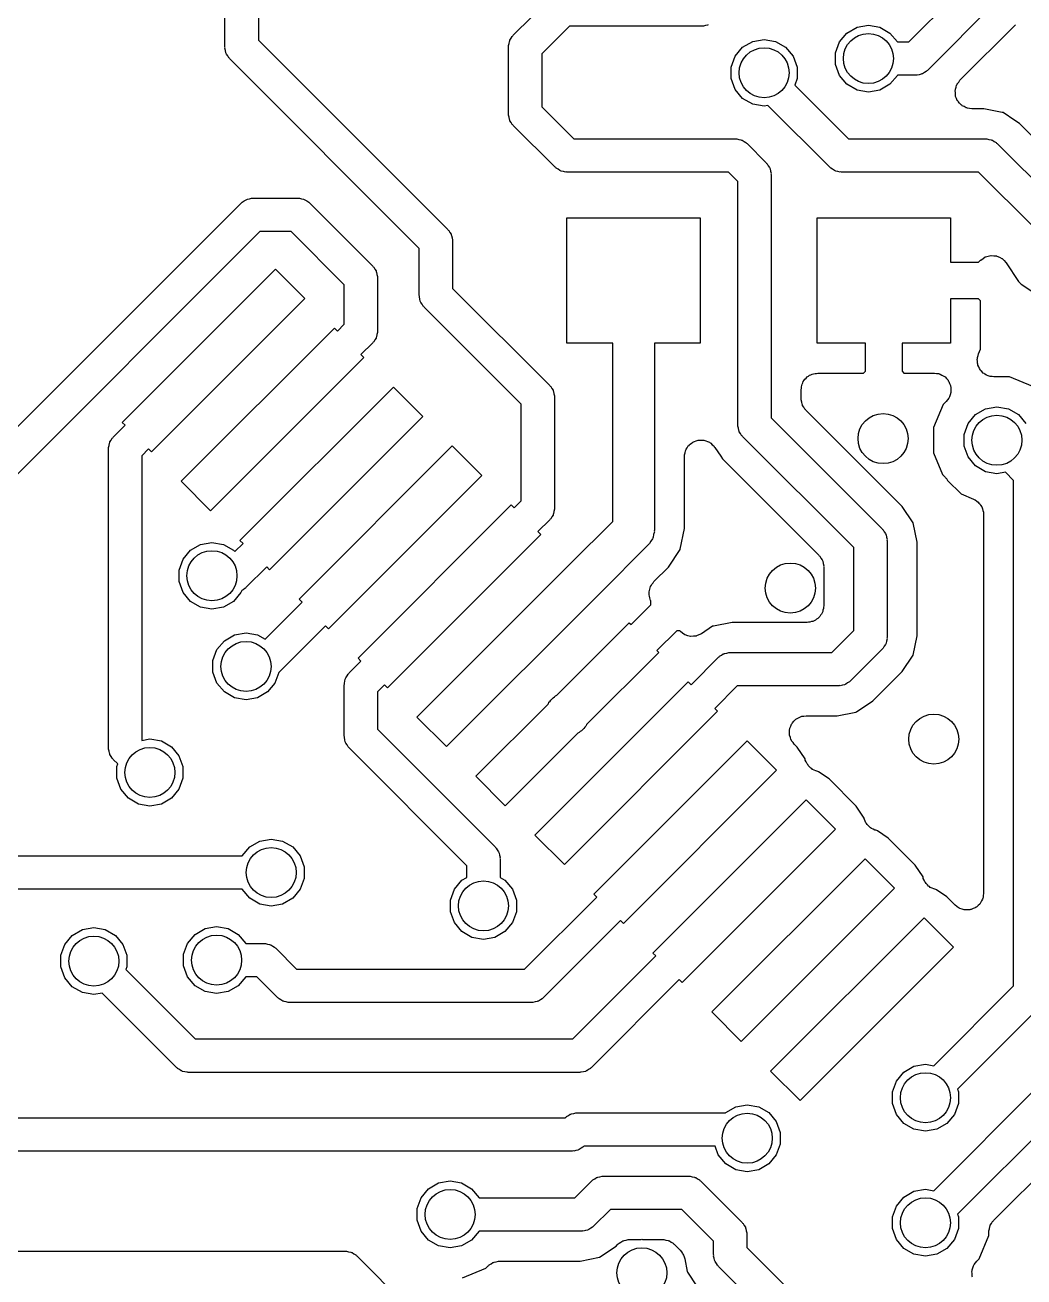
# Model space of a CAD drawing. Extents: x 125.1 to 143.2, y -145.5 to -100.1.
# Drawn here: x 134.15 to 140.14, y -125.47 to -117.97 of the extents above; entities that cross this region are included whole.
import ezdxf

# ---------------------------------------------------------------- set-up
doc = ezdxf.new("R2010")
doc.units = 0
doc.header["$MEASUREMENT"] = 0
doc.layers.add('BLACK', color=7, linetype='CONTINUOUS')

msp = doc.modelspace()

# ---------------------------------------------------------------- linework, layer by layer
at = {"layer": 'Black'}
for p, q in [((135.35, -118.1), (135.35, -117.75)), ((135.55, -117.75), (135.55, -118.059)), ((139.45, -118.069), (139.8, -117.719)), ((137.079, -118.029), (137.304, -117.804)), ((139.971, -117.831), (139.562, -118.24)), ((137.416, -117.975), (137.25, -118.141)), ((138.21, -117.975), (137.416, -117.975)), ((138.214, -117.974), (138.21, -117.975)), ((138.219, -117.975), (138.214, -117.974)), ((138.231, -117.971), (138.219, -117.975)), ((138.244, -117.969), (138.231, -117.971)), ((138.248, -117.967), (138.244, -117.969)), ((139.079, -118.016), (139.14, -117.981)), ((139.14, -117.981), (139.208, -117.969)), ((139.208, -117.969), (139.277, -117.981)), ((139.277, -117.981), (139.337, -118.016)), ((139.757, -118.299), (140.091, -117.966)), ((135.55, -118.059), (136.686, -119.195)), ((137.05, -118.091), (137.054, -118.079)), ((137.054, -118.079), (137.056, -118.066)), ((137.056, -118.066), (137.058, -118.062)), ((137.058, -118.062), (137.059, -118.058)), ((137.059, -118.058), (137.067, -118.047)), ((137.067, -118.047), (137.073, -118.036)), ((137.073, -118.036), (137.077, -118.033)), ((137.077, -118.033), (137.079, -118.029)), ((138.454, -118.101), (138.515, -118.066)), ((138.515, -118.066), (138.583, -118.054)), ((138.583, -118.054), (138.652, -118.066)), ((138.652, -118.066), (138.712, -118.101)), ((139.011, -118.135), (139.034, -118.069)), ((139.034, -118.069), (139.079, -118.016)), ((139.337, -118.016), (139.382, -118.069)), ((139.382, -118.069), (139.382, -118.069)), ((139.382, -118.069), (139.45, -118.069)), ((135.351, -118.104), (135.35, -118.1)), ((135.35, -118.109), (135.351, -118.104)), ((135.354, -118.121), (135.35, -118.109)), ((135.356, -118.134), (135.354, -118.121)), ((135.358, -118.138), (135.356, -118.134)), ((135.359, -118.142), (135.358, -118.138)), ((135.367, -118.153), (135.359, -118.142)), ((135.373, -118.164), (135.367, -118.153)), ((137.051, -118.096), (137.05, -118.091)), ((137.05, -118.1), (137.051, -118.096)), ((137.05, -118.5), (137.05, -118.1)), ((137.25, -118.141), (137.25, -118.459)), ((138.386, -118.22), (138.41, -118.154)), ((138.41, -118.154), (138.454, -118.101)), ((138.712, -118.101), (138.757, -118.154)), ((138.757, -118.154), (138.781, -118.22)), ((139.011, -118.204), (139.011, -118.135)), ((135.377, -118.167), (135.373, -118.164)), ((135.379, -118.171), (135.377, -118.167)), ((136.515, -119.307), (135.379, -118.171)), ((138.386, -118.289), (138.386, -118.22)), ((138.781, -118.22), (138.781, -118.289)), ((139.034, -118.27), (139.011, -118.204)), ((138.41, -118.355), (138.386, -118.289)), ((138.781, -118.289), (138.767, -118.329)), ((139.079, -118.323), (139.034, -118.27)), ((139.382, -118.27), (139.337, -118.323)), ((139.491, -118.269), (139.382, -118.269)), ((139.382, -118.269), (139.382, -118.27)), ((139.495, -118.269), (139.491, -118.269)), ((139.5, -118.269), (139.495, -118.269)), ((139.512, -118.266), (139.5, -118.269)), ((139.525, -118.263), (139.512, -118.266)), ((139.529, -118.261), (139.525, -118.263)), ((139.533, -118.26), (139.529, -118.261)), ((139.544, -118.253), (139.533, -118.26)), ((139.555, -118.246), (139.544, -118.253)), ((139.558, -118.243), (139.555, -118.246)), ((139.562, -118.24), (139.558, -118.243)), ((139.741, -118.32), (139.75, -118.31)), ((139.75, -118.31), (139.757, -118.299)), ((138.454, -118.408), (138.41, -118.355)), ((138.767, -118.329), (139.088, -118.65)), ((139.14, -118.358), (139.079, -118.323)), ((139.208, -118.37), (139.14, -118.358)), ((139.277, -118.358), (139.208, -118.37)), ((139.337, -118.323), (139.277, -118.358)), ((139.728, -118.361), (139.73, -118.357)), ((139.73, -118.374), (139.728, -118.361)), ((139.73, -118.353), (139.734, -118.34)), ((139.73, -118.357), (139.73, -118.353)), ((139.73, -118.387), (139.73, -118.374)), ((139.734, -118.34), (139.737, -118.328)), ((139.737, -118.328), (139.74, -118.324)), ((139.74, -118.324), (139.741, -118.32)), ((137.25, -118.459), (137.441, -118.65)), ((138.515, -118.443), (138.454, -118.408)), ((138.583, -118.455), (138.515, -118.443)), ((138.606, -118.451), (138.583, -118.455)), ((138.976, -118.821), (138.606, -118.451)), ((139.731, -118.391), (139.73, -118.387)), ((139.731, -118.396), (139.731, -118.391)), ((139.737, -118.408), (139.731, -118.396)), ((139.741, -118.42), (139.737, -118.408)), ((139.744, -118.423), (139.741, -118.42)), ((139.746, -118.427), (139.744, -118.423)), ((139.755, -118.437), (139.746, -118.427)), ((139.764, -118.447), (139.755, -118.437)), ((139.768, -118.449), (139.764, -118.447)), ((139.771, -118.452), (139.768, -118.449)), ((139.782, -118.457), (139.771, -118.452)), ((139.794, -118.464), (139.782, -118.457)), ((137.051, -118.504), (137.05, -118.5)), ((137.05, -118.509), (137.051, -118.504)), ((137.054, -118.521), (137.05, -118.509)), ((137.056, -118.534), (137.054, -118.521)), ((137.058, -118.538), (137.056, -118.534)), ((139.798, -118.465), (139.794, -118.464)), ((139.802, -118.467), (139.798, -118.465)), ((139.815, -118.468), (139.802, -118.467)), ((139.828, -118.47), (139.815, -118.468)), ((139.9, -118.47), (139.828, -118.47)), ((140.011, -118.492), (139.9, -118.47)), ((140.016, -118.493), (140.011, -118.492)), ((140.011, -118.492), (140.011, -118.492)), ((140.086, -118.54), (140.016, -118.493)), ((137.059, -118.542), (137.058, -118.538)), ((137.067, -118.553), (137.059, -118.542)), ((137.073, -118.564), (137.067, -118.553)), ((137.077, -118.567), (137.073, -118.564)), ((137.079, -118.571), (137.077, -118.567)), ((137.329, -118.821), (137.079, -118.571)), ((140.115, -118.559), (140.086, -118.54)), ((140.491, -118.935), (140.115, -118.559)), ((137.441, -118.65), (138.41, -118.65)), ((138.41, -118.65), (138.414, -118.651)), ((138.414, -118.651), (138.419, -118.65)), ((138.419, -118.65), (138.431, -118.654)), ((138.431, -118.654), (138.444, -118.656)), ((138.444, -118.656), (138.448, -118.658)), ((138.448, -118.658), (138.452, -118.659)), ((138.452, -118.659), (138.463, -118.667)), ((138.463, -118.667), (138.474, -118.673)), ((138.474, -118.673), (138.477, -118.677)), ((138.477, -118.677), (138.481, -118.679)), ((138.481, -118.679), (138.596, -118.794)), ((139.088, -118.65), (139.91, -118.65)), ((139.91, -118.65), (139.914, -118.651)), ((139.914, -118.651), (139.919, -118.65)), ((139.919, -118.65), (139.931, -118.654)), ((139.931, -118.654), (139.944, -118.656)), ((139.944, -118.656), (139.948, -118.658)), ((139.948, -118.658), (139.952, -118.659)), ((139.952, -118.659), (139.963, -118.667)), ((139.963, -118.667), (139.974, -118.673)), ((139.974, -118.673), (139.977, -118.677)), ((139.977, -118.677), (139.981, -118.679)), ((139.981, -118.679), (140.371, -119.069)), ((137.333, -118.823), (137.329, -118.821)), ((137.336, -118.827), (137.333, -118.823)), ((137.347, -118.833), (137.336, -118.827)), ((137.358, -118.841), (137.347, -118.833)), ((138.596, -118.794), (138.598, -118.798)), ((138.598, -118.798), (138.602, -118.801)), ((138.602, -118.801), (138.608, -118.812)), ((138.608, -118.812), (138.616, -118.823)), ((138.616, -118.823), (138.617, -118.827)), ((138.617, -118.827), (138.619, -118.831)), ((138.619, -118.831), (138.621, -118.844)), ((138.979, -118.823), (138.976, -118.821)), ((138.982, -118.827), (138.979, -118.823)), ((138.993, -118.833), (138.982, -118.827)), ((139.004, -118.841), (138.993, -118.833)), ((137.362, -118.842), (137.358, -118.841)), ((137.366, -118.844), (137.362, -118.842)), ((137.379, -118.846), (137.366, -118.844)), ((137.391, -118.85), (137.379, -118.846)), ((137.396, -118.849), (137.391, -118.85)), ((137.4, -118.85), (137.396, -118.849)), ((138.369, -118.85), (137.4, -118.85)), ((138.425, -118.906), (138.369, -118.85)), ((138.425, -120.365), (138.425, -118.906)), ((138.621, -118.844), (138.625, -118.856)), ((138.625, -118.856), (138.624, -118.861)), ((138.624, -118.861), (138.625, -118.865)), ((138.625, -118.865), (138.625, -120.323)), ((139.008, -118.842), (139.004, -118.841)), ((139.012, -118.844), (139.008, -118.842)), ((139.025, -118.846), (139.012, -118.844)), ((139.038, -118.85), (139.025, -118.846)), ((139.042, -118.849), (139.038, -118.85)), ((139.046, -118.85), (139.042, -118.849)), ((139.869, -118.85), (139.046, -118.85)), ((140.2, -119.181), (139.869, -118.85)), ((131.323, -123.16), (135.447, -119.036)), ((135.447, -119.036), (135.451, -119.033)), ((135.451, -119.033), (135.454, -119.03)), ((135.454, -119.03), (135.465, -119.023)), ((135.465, -119.023), (135.476, -119.016)), ((135.476, -119.016), (135.48, -119.015)), ((135.48, -119.015), (135.484, -119.013)), ((135.484, -119.013), (135.497, -119.01)), ((135.497, -119.01), (135.509, -119.007)), ((135.509, -119.007), (135.514, -119.007)), ((135.514, -119.007), (135.518, -119.007)), ((135.518, -119.007), (135.787, -119.007)), ((135.787, -119.007), (135.792, -119.007)), ((135.792, -119.007), (135.796, -119.007)), ((135.796, -119.007), (135.809, -119.01)), ((135.809, -119.01), (135.821, -119.013)), ((135.821, -119.013), (135.825, -119.015)), ((135.825, -119.015), (135.829, -119.016)), ((135.829, -119.016), (135.84, -119.023)), ((135.84, -119.023), (135.852, -119.03)), ((135.852, -119.03), (135.854, -119.033)), ((135.854, -119.033), (135.858, -119.036)), ((135.858, -119.036), (136.236, -119.414)), ((137.4, -119.875), (137.4, -119.125)), ((137.4, -119.125), (138.2, -119.125)), ((138.2, -119.125), (138.2, -119.875)), ((138.9, -119.875), (138.9, -119.125)), ((138.9, -119.125), (139.7, -119.125)), ((139.7, -119.125), (139.7, -119.39)), ((135.559, -119.207), (131.494, -123.272)), ((135.746, -119.207), (135.559, -119.207)), ((136.065, -119.526), (135.746, -119.207)), ((136.686, -119.195), (136.688, -119.198)), ((136.688, -119.198), (136.692, -119.201)), ((136.692, -119.201), (136.698, -119.212)), ((136.698, -119.212), (136.706, -119.223)), ((136.706, -119.223), (136.707, -119.227)), ((136.707, -119.227), (136.709, -119.231)), ((136.709, -119.231), (136.712, -119.244)), ((136.712, -119.244), (136.715, -119.257)), ((136.715, -119.257), (136.714, -119.261)), ((136.714, -119.261), (136.715, -119.265)), ((136.715, -119.265), (136.715, -119.548)), ((136.515, -119.589), (136.515, -119.307)), ((139.896, -119.368), (139.909, -119.358)), ((139.909, -119.358), (139.91, -119.358)), ((139.91, -119.358), (139.911, -119.357)), ((139.911, -119.357), (139.927, -119.353)), ((139.927, -119.353), (139.942, -119.349)), ((139.942, -119.349), (139.944, -119.349)), ((139.944, -119.349), (139.945, -119.349)), ((139.945, -119.349), (139.961, -119.351)), ((139.961, -119.351), (139.977, -119.352)), ((139.977, -119.352), (139.978, -119.353)), ((139.978, -119.353), (139.979, -119.353)), ((139.979, -119.353), (139.994, -119.36)), ((139.994, -119.36), (140.009, -119.367)), ((134.733, -120.351), (135.653, -119.432)), ((135.653, -119.432), (135.829, -119.608)), ((136.236, -119.414), (136.238, -119.417)), ((136.238, -119.417), (136.242, -119.42)), ((136.242, -119.42), (136.248, -119.432)), ((136.248, -119.432), (136.256, -119.442)), ((139.7, -119.39), (139.869, -119.39)), ((139.869, -119.39), (139.88, -119.378)), ((139.88, -119.378), (139.881, -119.377)), ((139.881, -119.377), (139.882, -119.377)), ((139.882, -119.377), (139.896, -119.368)), ((140.009, -119.367), (140.009, -119.368)), ((140.009, -119.368), (140.01, -119.368)), ((140.01, -119.368), (140.022, -119.38)), ((140.022, -119.38), (140.033, -119.391)), ((140.033, -119.391), (140.034, -119.392)), ((140.034, -119.392), (140.034, -119.393)), ((140.034, -119.393), (140.109, -119.505)), ((136.256, -119.442), (136.257, -119.447)), ((136.257, -119.447), (136.259, -119.45)), ((136.259, -119.45), (136.261, -119.463)), ((136.261, -119.463), (136.265, -119.476)), ((136.265, -119.476), (136.264, -119.48)), ((136.264, -119.48), (136.265, -119.485)), ((136.265, -119.485), (136.265, -119.803)), ((140.109, -119.505), (140.125, -119.521)), ((136.065, -119.761), (136.065, -119.526)), ((136.715, -119.548), (137.297, -120.129)), ((140.125, -119.521), (140.224, -119.587)), ((135.829, -119.608), (134.91, -120.528)), ((136.516, -119.594), (136.515, -119.589)), ((136.516, -119.598), (136.516, -119.594)), ((136.519, -119.611), (136.516, -119.598)), ((136.521, -119.624), (136.519, -119.611)), ((136.523, -119.627), (136.521, -119.624)), ((136.525, -119.632), (136.523, -119.627)), ((136.532, -119.642), (136.525, -119.632)), ((136.539, -119.654), (136.532, -119.642)), ((136.542, -119.656), (136.539, -119.654)), ((136.545, -119.66), (136.542, -119.656)), ((137.126, -120.241), (136.545, -119.66)), ((139.869, -119.61), (139.7, -119.61)), ((139.7, -119.61), (139.7, -119.875)), ((139.88, -119.621), (139.869, -119.61)), ((139.88, -119.911), (139.88, -119.621)), ((135.087, -120.704), (136.006, -119.785)), ((136.006, -119.785), (136.024, -119.803)), ((136.024, -119.803), (136.065, -119.761)), ((136.265, -119.811), (136.261, -119.824)), ((136.265, -119.803), (136.264, -119.807)), ((136.264, -119.807), (136.265, -119.811)), ((136.236, -119.873), (136.165, -119.944)), ((136.238, -119.87), (136.236, -119.873)), ((136.242, -119.867), (136.238, -119.87)), ((136.248, -119.856), (136.242, -119.867)), ((136.256, -119.845), (136.248, -119.856)), ((136.257, -119.841), (136.256, -119.845)), ((136.259, -119.837), (136.257, -119.841)), ((136.261, -119.824), (136.259, -119.837)), ((137.675, -119.875), (137.4, -119.875)), ((137.675, -120.945), (137.675, -119.875)), ((138.2, -119.875), (137.925, -119.875)), ((137.925, -119.875), (137.925, -120.996)), ((139.19, -119.875), (138.9, -119.875)), ((139.19, -120.044), (139.19, -119.875)), ((139.7, -119.875), (139.41, -119.875)), ((139.41, -119.875), (139.41, -120.044)), ((136.165, -119.944), (136.183, -119.962)), ((139.862, -119.961), (139.866, -119.95)), ((139.862, -119.967), (139.862, -119.961)), ((139.866, -119.95), (139.868, -119.94)), ((139.868, -119.94), (139.88, -119.911)), ((136.183, -119.962), (135.264, -120.881)), ((139.86, -119.974), (139.862, -119.967)), ((139.862, -119.984), (139.86, -119.974)), ((139.862, -119.995), (139.862, -119.984)), ((139.864, -120.002), (139.862, -119.995)), ((139.865, -120.008), (139.864, -120.002)), ((139.87, -120.018), (139.865, -120.008)), ((139.874, -120.028), (139.87, -120.018)), ((139.878, -120.033), (139.874, -120.028)), ((139.881, -120.039), (139.878, -120.033)), ((138.815, -120.113), (138.818, -120.105)), ((138.818, -120.105), (138.824, -120.098)), ((138.824, -120.098), (138.828, -120.091)), ((138.828, -120.091), (138.835, -120.085)), ((138.835, -120.085), (138.841, -120.078)), ((138.841, -120.078), (138.848, -120.074)), ((138.848, -120.074), (138.855, -120.068)), ((138.855, -120.068), (138.863, -120.065)), ((138.863, -120.065), (138.871, -120.061)), ((138.871, -120.061), (138.879, -120.06)), ((138.879, -120.06), (138.888, -120.057)), ((138.888, -120.057), (138.896, -120.057)), ((138.896, -120.057), (138.905, -120.055)), ((138.905, -120.055), (139.179, -120.055)), ((139.179, -120.055), (139.19, -120.044)), ((139.41, -120.044), (139.421, -120.055)), ((139.421, -120.055), (139.604, -120.055)), ((139.604, -120.055), (139.616, -120.057)), ((139.616, -120.057), (139.63, -120.058)), ((139.63, -120.058), (139.633, -120.06)), ((139.633, -120.06), (139.638, -120.061)), ((139.638, -120.061), (139.649, -120.068)), ((139.649, -120.068), (139.661, -120.073)), ((139.661, -120.073), (139.664, -120.076)), ((139.664, -120.076), (139.668, -120.078)), ((139.668, -120.078), (139.676, -120.088)), ((139.676, -120.088), (139.686, -120.098)), ((139.686, -120.098), (139.687, -120.102)), ((139.687, -120.102), (139.69, -120.105)), ((139.69, -120.105), (139.695, -120.117)), ((139.889, -120.046), (139.881, -120.039)), ((139.896, -120.055), (139.889, -120.046)), ((139.902, -120.058), (139.896, -120.055)), ((139.907, -120.062), (139.902, -120.058)), ((139.917, -120.067), (139.907, -120.062)), ((139.926, -120.072), (139.917, -120.067)), ((139.933, -120.073), (139.926, -120.072)), ((139.939, -120.076), (139.933, -120.073)), ((139.95, -120.076), (139.939, -120.076)), ((139.96, -120.078), (139.95, -120.076)), ((140.055, -120.078), (139.96, -120.078)), ((140.195, -120.136), (140.055, -120.078)), ((135.44, -121.058), (136.36, -120.139)), ((136.36, -120.139), (136.536, -120.315)), ((137.297, -120.129), (137.299, -120.133)), ((137.299, -120.133), (137.303, -120.136)), ((137.303, -120.136), (137.309, -120.147)), ((137.309, -120.147), (137.317, -120.158)), ((137.317, -120.158), (137.318, -120.162)), ((137.318, -120.162), (137.32, -120.166)), ((137.32, -120.166), (137.322, -120.179)), ((137.322, -120.179), (137.326, -120.191)), ((138.805, -120.155), (138.807, -120.146)), ((138.805, -120.207), (138.805, -120.155)), ((138.807, -120.138), (138.81, -120.129)), ((138.807, -120.146), (138.807, -120.138)), ((138.81, -120.129), (138.811, -120.121)), ((138.811, -120.121), (138.815, -120.113)), ((139.698, -120.185), (139.694, -120.197)), ((139.695, -120.117), (139.7, -120.129)), ((139.702, -120.172), (139.698, -120.185)), ((139.7, -120.129), (139.701, -120.134)), ((139.701, -120.134), (139.702, -120.138)), ((139.702, -120.138), (139.702, -120.151)), ((139.702, -120.151), (139.703, -120.164)), ((139.703, -120.164), (139.702, -120.168)), ((139.702, -120.168), (139.702, -120.172)), ((137.126, -120.822), (137.126, -120.241)), ((137.326, -120.191), (137.325, -120.196)), ((137.325, -120.196), (137.326, -120.2)), ((137.326, -120.2), (137.326, -120.863)), ((138.806, -120.212), (138.805, -120.207)), ((138.805, -120.216), (138.806, -120.212)), ((138.809, -120.229), (138.805, -120.216)), ((138.811, -120.241), (138.809, -120.229)), ((138.813, -120.245), (138.811, -120.241)), ((138.814, -120.249), (138.813, -120.245)), ((138.822, -120.26), (138.814, -120.249)), ((138.828, -120.271), (138.822, -120.26)), ((139.657, -120.243), (139.599, -120.382)), ((139.674, -120.226), (139.657, -120.243)), ((139.682, -120.215), (139.674, -120.226)), ((139.69, -120.205), (139.682, -120.215)), ((139.692, -120.201), (139.69, -120.205)), ((139.694, -120.197), (139.692, -120.201)), ((139.911, -120.269), (139.979, -120.257)), ((139.979, -120.257), (140.048, -120.269)), ((136.536, -120.315), (135.617, -121.235)), ((138.625, -120.323), (139.291, -120.989)), ((138.832, -120.274), (138.828, -120.271)), ((138.834, -120.278), (138.832, -120.274)), ((139.411, -120.855), (138.834, -120.278)), ((139.806, -120.358), (139.85, -120.304)), ((139.85, -120.304), (139.911, -120.269)), ((140.048, -120.269), (140.108, -120.304)), ((140.108, -120.304), (140.153, -120.358)), ((134.68, -120.439), (134.751, -120.368)), ((134.751, -120.368), (134.733, -120.351)), ((138.426, -120.369), (138.425, -120.365)), ((138.425, -120.373), (138.426, -120.369)), ((138.429, -120.386), (138.425, -120.373)), ((138.431, -120.399), (138.429, -120.386)), ((138.433, -120.403), (138.431, -120.399)), ((138.434, -120.407), (138.433, -120.403)), ((138.442, -120.418), (138.434, -120.407)), ((139.599, -120.382), (139.599, -120.533)), ((139.782, -120.423), (139.806, -120.358)), ((134.655, -120.489), (134.657, -120.476)), ((134.657, -120.476), (134.659, -120.472)), ((134.659, -120.472), (134.66, -120.468)), ((134.66, -120.468), (134.668, -120.457)), ((134.668, -120.457), (134.674, -120.446)), ((134.674, -120.446), (134.678, -120.443)), ((134.678, -120.443), (134.68, -120.439)), ((138.133, -120.489), (138.136, -120.484)), ((138.136, -120.484), (138.146, -120.478)), ((138.146, -120.478), (138.155, -120.47)), ((138.155, -120.47), (138.16, -120.468)), ((138.16, -120.468), (138.165, -120.465)), ((138.165, -120.465), (138.176, -120.462)), ((138.176, -120.462), (138.188, -120.458)), ((138.188, -120.458), (138.193, -120.458)), ((138.193, -120.458), (138.198, -120.457)), ((138.198, -120.457), (138.21, -120.458)), ((138.21, -120.458), (138.222, -120.458)), ((138.222, -120.458), (138.228, -120.46)), ((138.228, -120.46), (138.233, -120.461)), ((138.233, -120.461), (138.244, -120.466)), ((138.244, -120.466), (138.255, -120.47)), ((138.255, -120.47), (138.259, -120.473)), ((138.259, -120.473), (138.264, -120.476)), ((138.264, -120.476), (138.272, -120.485)), ((138.272, -120.485), (138.282, -120.492)), ((138.448, -120.429), (138.442, -120.418)), ((138.452, -120.432), (138.448, -120.429)), ((138.454, -120.435), (138.452, -120.432)), ((139.12, -121.101), (138.454, -120.435)), ((139.782, -120.493), (139.782, -120.423)), ((134.651, -120.501), (134.655, -120.489)), ((134.652, -120.506), (134.651, -120.501)), ((134.651, -120.51), (134.652, -120.506)), ((134.651, -121.972), (134.651, -120.51)), ((134.892, -120.51), (134.851, -120.551)), ((134.851, -120.551), (134.851, -121.972)), ((134.91, -120.528), (134.892, -120.51)), ((135.794, -121.411), (136.713, -120.492)), ((136.713, -120.492), (136.89, -120.669)), ((138.105, -120.557), (138.106, -120.551)), ((138.105, -120.987), (138.105, -120.557)), ((138.106, -120.546), (138.109, -120.534)), ((138.106, -120.551), (138.106, -120.546)), ((138.109, -120.534), (138.111, -120.522)), ((138.111, -120.522), (138.114, -120.518)), ((138.114, -120.518), (138.115, -120.512)), ((138.115, -120.512), (138.122, -120.503)), ((138.122, -120.503), (138.128, -120.492)), ((138.128, -120.492), (138.133, -120.489)), ((138.282, -120.492), (138.284, -120.497)), ((138.284, -120.497), (138.288, -120.501)), ((138.288, -120.501), (138.323, -120.553)), ((138.323, -120.553), (138.334, -120.57)), ((139.599, -120.533), (139.653, -120.664)), ((139.806, -120.558), (139.782, -120.493)), ((139.85, -120.612), (139.806, -120.558)), ((138.334, -120.57), (138.911, -121.146)), ((139.911, -120.647), (139.85, -120.612)), ((135.264, -120.881), (135.087, -120.704)), ((136.89, -120.669), (135.971, -121.588)), ((139.653, -120.664), (139.671, -120.681)), ((139.671, -120.681), (139.673, -120.685)), ((139.673, -120.685), (139.677, -120.688)), ((139.677, -120.688), (139.683, -120.699)), ((139.683, -120.699), (139.683, -120.699)), ((139.683, -120.699), (139.764, -120.78)), ((139.979, -120.659), (139.911, -120.647)), ((140.03, -120.65), (139.979, -120.659)), ((140.079, -120.699), (140.03, -120.65)), ((140.079, -123.729), (140.079, -120.699)), ((139.764, -120.78), (139.838, -120.811)), ((136.148, -121.765), (137.067, -120.846)), ((137.067, -120.846), (137.084, -120.863)), ((137.084, -120.863), (137.126, -120.822)), ((139.477, -120.953), (139.411, -120.855)), ((139.838, -120.811), (139.843, -120.814)), ((139.843, -120.814), (139.849, -120.816)), ((139.849, -120.816), (139.858, -120.824)), ((139.858, -120.824), (139.867, -120.829)), ((139.867, -120.829), (139.871, -120.835)), ((139.871, -120.835), (139.876, -120.839)), ((139.876, -120.839), (139.881, -120.848)), ((139.881, -120.848), (139.888, -120.857)), ((139.888, -120.857), (139.89, -120.863)), ((137.297, -120.934), (137.226, -121.005)), ((137.299, -120.931), (137.297, -120.934)), ((137.303, -120.928), (137.299, -120.931)), ((137.309, -120.916), (137.303, -120.928)), ((137.317, -120.906), (137.309, -120.916)), ((137.318, -120.901), (137.317, -120.906)), ((137.32, -120.898), (137.318, -120.901)), ((137.322, -120.885), (137.32, -120.898)), ((137.326, -120.872), (137.322, -120.885)), ((137.326, -120.863), (137.325, -120.868)), ((137.325, -120.868), (137.326, -120.872)), ((139.89, -120.863), (139.893, -120.869)), ((139.893, -120.869), (139.895, -120.88)), ((139.895, -120.88), (139.899, -120.89)), ((139.899, -120.89), (139.898, -120.897)), ((139.898, -120.897), (139.899, -120.903)), ((139.899, -120.903), (139.899, -123.175)), ((137.226, -121.005), (137.244, -121.023)), ((137.42, -121.199), (137.675, -120.945)), ((137.925, -121.007), (137.92, -121.023)), ((137.925, -120.996), (137.924, -121.002)), ((137.924, -121.002), (137.925, -121.007)), ((138.08, -121.11), (138.105, -120.987)), ((139.291, -120.989), (139.293, -120.992)), ((139.293, -120.992), (139.297, -120.995)), ((139.297, -120.995), (139.303, -121.007)), ((139.303, -121.007), (139.311, -121.017)), ((139.5, -121.069), (139.477, -120.953)), ((135.143, -121.117), (135.204, -121.082)), ((135.204, -121.082), (135.272, -121.07)), ((135.272, -121.07), (135.341, -121.082)), ((135.341, -121.082), (135.401, -121.117)), ((135.409, -121.125), (135.458, -121.076)), ((135.458, -121.076), (135.44, -121.058)), ((137.244, -121.023), (136.324, -121.942)), ((137.888, -121.085), (137.597, -121.376)), ((137.892, -121.08), (137.888, -121.085)), ((137.896, -121.077), (137.892, -121.08)), ((137.904, -121.063), (137.896, -121.077)), ((137.913, -121.049), (137.904, -121.063)), ((137.915, -121.044), (137.913, -121.049)), ((137.917, -121.039), (137.915, -121.044)), ((137.92, -121.023), (137.917, -121.039)), ((139.311, -121.017), (139.312, -121.022)), ((139.312, -121.022), (139.314, -121.025)), ((139.314, -121.025), (139.316, -121.038)), ((139.316, -121.038), (139.32, -121.051)), ((139.32, -121.051), (139.319, -121.055)), ((139.319, -121.055), (139.32, -121.06)), ((139.32, -121.06), (139.32, -121.64)), ((139.5, -121.631), (139.5, -121.069)), ((135.099, -121.17), (135.143, -121.117)), ((135.401, -121.117), (135.409, -121.125)), ((138.009, -121.219), (138.08, -121.112)), ((138.08, -121.112), (138.08, -121.11)), ((138.08, -121.11), (138.08, -121.11)), ((138.911, -121.146), (138.913, -121.15)), ((138.913, -121.15), (138.917, -121.153)), ((138.917, -121.153), (138.923, -121.164)), ((139.12, -121.599), (139.12, -121.101)), ((135.075, -121.236), (135.099, -121.17)), ((135.075, -121.305), (135.075, -121.236)), ((135.6, -121.217), (135.475, -121.341)), ((135.617, -121.235), (135.6, -121.217)), ((136.501, -122.119), (137.42, -121.199)), ((137.922, -121.305), (138.009, -121.219)), ((138.923, -121.164), (138.931, -121.175)), ((138.931, -121.175), (138.932, -121.179)), ((138.932, -121.179), (138.934, -121.183)), ((138.934, -121.183), (138.936, -121.196)), ((138.936, -121.196), (138.94, -121.208)), ((138.94, -121.208), (138.939, -121.213)), ((138.939, -121.213), (138.94, -121.217)), ((138.94, -121.217), (138.94, -121.45)), ((135.099, -121.371), (135.075, -121.305)), ((137.911, -121.319), (137.917, -121.313)), ((137.917, -121.313), (137.922, -121.305)), ((135.143, -121.424), (135.099, -121.371)), ((135.446, -121.371), (135.401, -121.424)), ((135.451, -121.358), (135.446, -121.371)), ((135.458, -121.354), (135.451, -121.358)), ((135.469, -121.347), (135.458, -121.354)), ((135.472, -121.344), (135.469, -121.347)), ((135.475, -121.341), (135.472, -121.344)), ((137.597, -121.376), (136.678, -122.295)), ((137.894, -121.367), (137.896, -121.359)), ((137.894, -121.376), (137.894, -121.367)), ((137.894, -121.385), (137.894, -121.376)), ((137.896, -121.393), (137.894, -121.385)), ((137.896, -121.359), (137.897, -121.35)), ((137.897, -121.35), (137.9, -121.342)), ((137.9, -121.342), (137.902, -121.334)), ((137.902, -121.334), (137.908, -121.327)), ((137.908, -121.327), (137.911, -121.319)), ((135.204, -121.459), (135.143, -121.424)), ((135.272, -121.471), (135.204, -121.459)), ((135.341, -121.459), (135.272, -121.471)), ((135.401, -121.424), (135.341, -121.459)), ((135.59, -121.651), (135.812, -121.429)), ((135.812, -121.429), (135.794, -121.411)), ((137.785, -121.563), (137.904, -121.444)), ((137.897, -121.402), (137.896, -121.393)), ((137.9, -121.41), (137.897, -121.402)), ((137.902, -121.418), (137.9, -121.41)), ((137.904, -121.42), (137.902, -121.418)), ((137.904, -121.444), (137.904, -121.42)), ((138.94, -121.45), (138.938, -121.459)), ((138.938, -121.459), (138.938, -121.467)), ((138.89, -121.537), (138.882, -121.54)), ((138.897, -121.531), (138.89, -121.537)), ((138.904, -121.527), (138.897, -121.531)), ((138.91, -121.52), (138.904, -121.527)), ((138.917, -121.514), (138.91, -121.52)), ((138.921, -121.507), (138.917, -121.514)), ((138.927, -121.5), (138.921, -121.507)), ((138.93, -121.492), (138.927, -121.5)), ((138.934, -121.484), (138.93, -121.492)), ((138.935, -121.476), (138.934, -121.484)), ((138.938, -121.467), (138.935, -121.476)), ((135.407, -121.625), (135.476, -121.613)), ((135.476, -121.613), (135.544, -121.625)), ((135.953, -121.571), (135.672, -121.851)), ((135.971, -121.588), (135.953, -121.571)), ((137.341, -121.985), (137.774, -121.553)), ((137.774, -121.553), (137.785, -121.563)), ((138.059, -121.6), (137.94, -121.719)), ((138.075, -121.6), (138.059, -121.6)), ((138.081, -121.605), (138.075, -121.6)), ((138.094, -121.615), (138.081, -121.605)), ((138.274, -121.573), (138.207, -121.618)), ((138.279, -121.572), (138.274, -121.573)), ((138.391, -121.55), (138.279, -121.572)), ((138.279, -121.572), (138.279, -121.572)), ((138.84, -121.55), (138.391, -121.55)), ((138.849, -121.548), (138.84, -121.55)), ((138.857, -121.548), (138.849, -121.548)), ((138.866, -121.545), (138.857, -121.548)), ((138.874, -121.544), (138.866, -121.545)), ((138.882, -121.54), (138.874, -121.544)), ((138.989, -121.73), (139.12, -121.599)), ((135.302, -121.713), (135.347, -121.66)), ((135.347, -121.66), (135.407, -121.625)), ((135.544, -121.625), (135.59, -121.651)), ((138.108, -121.624), (138.094, -121.615)), ((138.109, -121.625), (138.108, -121.624)), ((138.125, -121.63), (138.109, -121.625)), ((138.109, -121.625), (138.109, -121.625)), ((138.141, -121.634), (138.125, -121.63)), ((138.142, -121.634), (138.141, -121.634)), ((138.143, -121.634), (138.142, -121.634)), ((138.159, -121.633), (138.143, -121.634)), ((138.176, -121.632), (138.159, -121.633)), ((138.177, -121.631), (138.176, -121.632)), ((138.178, -121.631), (138.177, -121.631)), ((138.192, -121.624), (138.178, -121.631)), ((138.207, -121.618), (138.192, -121.624)), ((139.311, -121.683), (139.303, -121.693)), ((139.312, -121.678), (139.311, -121.683)), ((139.314, -121.675), (139.312, -121.678)), ((139.316, -121.662), (139.314, -121.675)), ((139.32, -121.649), (139.316, -121.662)), ((139.32, -121.64), (139.319, -121.645)), ((139.319, -121.645), (139.32, -121.649)), ((139.477, -121.747), (139.5, -121.631)), ((135.278, -121.779), (135.302, -121.713)), ((137.951, -121.73), (137.518, -122.162)), ((137.94, -121.719), (137.951, -121.73)), ((138.145, -121.924), (138.31, -121.759)), ((138.31, -121.759), (138.314, -121.757)), ((138.314, -121.757), (138.316, -121.753)), ((138.316, -121.753), (138.328, -121.747)), ((138.328, -121.747), (138.338, -121.739)), ((138.338, -121.739), (138.343, -121.738)), ((138.343, -121.738), (138.346, -121.736)), ((138.346, -121.736), (138.359, -121.734)), ((138.359, -121.734), (138.372, -121.73)), ((138.372, -121.73), (138.376, -121.731)), ((138.376, -121.731), (138.381, -121.73)), ((138.381, -121.73), (138.989, -121.73)), ((139.291, -121.711), (139.101, -121.901)), ((139.293, -121.708), (139.291, -121.711)), ((139.297, -121.705), (139.293, -121.708)), ((139.303, -121.693), (139.297, -121.705)), ((139.411, -121.845), (139.477, -121.747)), ((135.278, -121.849), (135.278, -121.779)), ((136.095, -121.853), (136.165, -121.783)), ((136.165, -121.783), (136.148, -121.765)), ((135.302, -121.914), (135.278, -121.849)), ((135.672, -121.851), (135.649, -121.914)), ((136.066, -121.915), (136.069, -121.903)), ((136.069, -121.903), (136.071, -121.89)), ((136.071, -121.89), (136.073, -121.886)), ((136.073, -121.886), (136.075, -121.882)), ((136.075, -121.882), (136.082, -121.871)), ((136.082, -121.871), (136.089, -121.86)), ((136.089, -121.86), (136.092, -121.857)), ((136.092, -121.857), (136.095, -121.853)), ((137.208, -122.826), (138.127, -121.906)), ((138.127, -121.906), (138.145, -121.924)), ((139.083, -121.913), (139.073, -121.921)), ((139.095, -121.907), (139.083, -121.913)), ((139.098, -121.903), (139.095, -121.907)), ((139.101, -121.901), (139.098, -121.903)), ((139.235, -122.021), (139.411, -121.845)), ((134.651, -122.301), (134.651, -121.972)), ((134.851, -121.972), (134.851, -122.258)), ((135.347, -121.967), (135.302, -121.914)), ((135.407, -122.002), (135.347, -121.967)), ((135.605, -121.967), (135.544, -122.002)), ((135.649, -121.914), (135.605, -121.967)), ((136.065, -121.924), (136.066, -121.92)), ((136.065, -122.232), (136.065, -121.924)), ((136.066, -121.92), (136.066, -121.915)), ((136.307, -121.924), (136.265, -121.966)), ((136.265, -121.966), (136.265, -122.191)), ((136.324, -121.942), (136.307, -121.924)), ((137.331, -121.991), (137.339, -121.987)), ((137.339, -121.987), (137.341, -121.985)), ((138.422, -121.93), (138.287, -122.066)), ((139.03, -121.93), (138.422, -121.93)), ((139.035, -121.929), (139.03, -121.93)), ((139.039, -121.93), (139.035, -121.929)), ((139.052, -121.926), (139.039, -121.93)), ((139.065, -121.924), (139.052, -121.926)), ((139.068, -121.922), (139.065, -121.924)), ((139.073, -121.921), (139.068, -121.922)), ((135.476, -122.014), (135.407, -122.002)), ((135.544, -122.002), (135.476, -122.014)), ((136.855, -122.472), (137.287, -122.04)), ((137.287, -122.04), (137.289, -122.037)), ((137.289, -122.037), (137.292, -122.029)), ((137.292, -122.029), (137.299, -122.023)), ((137.299, -122.023), (137.304, -122.016)), ((137.304, -122.016), (137.318, -122.002)), ((137.318, -122.002), (137.325, -121.997)), ((137.325, -121.997), (137.331, -121.991)), ((139.137, -122.087), (139.235, -122.021)), ((136.678, -122.295), (136.501, -122.119)), ((138.304, -122.083), (137.385, -123.002)), ((138.287, -122.066), (138.304, -122.083)), ((138.762, -122.143), (138.771, -122.133)), ((138.771, -122.133), (138.774, -122.131)), ((138.774, -122.131), (138.777, -122.128)), ((138.777, -122.128), (138.789, -122.123)), ((138.789, -122.123), (138.801, -122.116)), ((138.801, -122.116), (138.805, -122.115)), ((138.805, -122.115), (138.809, -122.113)), ((138.809, -122.113), (138.822, -122.112)), ((138.822, -122.112), (138.835, -122.11)), ((138.835, -122.11), (139.021, -122.11)), ((139.021, -122.11), (139.133, -122.088)), ((139.133, -122.088), (139.137, -122.087)), ((139.133, -122.088), (139.133, -122.088)), ((136.265, -122.191), (136.971, -122.896)), ((137.474, -122.211), (137.466, -122.215)), ((137.48, -122.205), (137.474, -122.211)), ((137.488, -122.2), (137.48, -122.205)), ((137.502, -122.186), (137.488, -122.2)), ((137.507, -122.179), (137.502, -122.186)), ((137.513, -122.172), (137.507, -122.179)), ((137.517, -122.164), (137.513, -122.172)), ((137.518, -122.162), (137.517, -122.164)), ((138.735, -122.219), (138.736, -122.206)), ((138.736, -122.193), (138.738, -122.189)), ((138.736, -122.206), (138.736, -122.193)), ((138.738, -122.184), (138.744, -122.172)), ((138.738, -122.189), (138.738, -122.184)), ((138.744, -122.172), (138.748, -122.16)), ((138.748, -122.16), (138.751, -122.157)), ((138.751, -122.157), (138.753, -122.153)), ((138.753, -122.153), (138.762, -122.143)), ((134.851, -122.258), (134.9, -122.249)), ((134.9, -122.249), (134.969, -122.261)), ((134.969, -122.261), (135.029, -122.296)), ((136.066, -122.237), (136.065, -122.232)), ((136.066, -122.241), (136.066, -122.237)), ((136.069, -122.254), (136.066, -122.241)), ((136.071, -122.267), (136.069, -122.254)), ((136.073, -122.27), (136.071, -122.267)), ((136.075, -122.275), (136.073, -122.27)), ((136.082, -122.285), (136.075, -122.275)), ((136.089, -122.297), (136.082, -122.285)), ((137.464, -122.216), (137.031, -122.649)), ((137.466, -122.215), (137.464, -122.216)), ((137.562, -123.179), (138.481, -122.26)), ((138.481, -122.26), (138.658, -122.437)), ((138.736, -122.223), (138.735, -122.219)), ((138.736, -122.227), (138.736, -122.223)), ((138.741, -122.24), (138.736, -122.227)), ((138.744, -122.252), (138.741, -122.24)), ((138.747, -122.256), (138.744, -122.252)), ((138.748, -122.26), (138.747, -122.256)), ((138.757, -122.27), (138.748, -122.26)), ((138.764, -122.281), (138.757, -122.27)), ((138.782, -122.298), (138.764, -122.281)), ((134.652, -122.305), (134.651, -122.301)), ((134.651, -122.31), (134.652, -122.305)), ((134.655, -122.322), (134.651, -122.31)), ((134.657, -122.335), (134.655, -122.322)), ((134.659, -122.339), (134.657, -122.335)), ((134.66, -122.343), (134.659, -122.339)), ((134.668, -122.354), (134.66, -122.343)), ((134.674, -122.365), (134.668, -122.354)), ((135.029, -122.296), (135.074, -122.35)), ((135.074, -122.35), (135.098, -122.415)), ((136.092, -122.3), (136.089, -122.297)), ((136.095, -122.303), (136.092, -122.3)), ((136.8, -123.009), (136.095, -122.303)), ((138.829, -122.369), (138.782, -122.298)), ((134.678, -122.368), (134.674, -122.365)), ((134.68, -122.372), (134.678, -122.368)), ((134.708, -122.399), (134.68, -122.372)), ((134.702, -122.415), (134.708, -122.399)), ((134.702, -122.485), (134.702, -122.415)), ((135.098, -122.415), (135.098, -122.485)), ((138.658, -122.437), (137.739, -123.356)), ((138.83, -122.371), (138.829, -122.369)), ((138.83, -122.377), (138.83, -122.371)), ((138.836, -122.387), (138.83, -122.377)), ((138.84, -122.398), (138.836, -122.387)), ((138.844, -122.403), (138.84, -122.398)), ((138.847, -122.408), (138.844, -122.403)), ((138.855, -122.416), (138.847, -122.408)), ((138.862, -122.424), (138.855, -122.416)), ((138.868, -122.427), (138.862, -122.424)), ((138.872, -122.432), (138.868, -122.427)), ((138.883, -122.436), (138.872, -122.432)), ((138.893, -122.441), (138.883, -122.436)), ((134.726, -122.55), (134.702, -122.485)), ((135.098, -122.485), (135.074, -122.55)), ((137.031, -122.649), (136.855, -122.472)), ((138.899, -122.442), (138.893, -122.441)), ((138.904, -122.445), (138.899, -122.442)), ((138.909, -122.446), (138.904, -122.445)), ((138.972, -122.489), (138.909, -122.446)), ((139.135, -122.652), (138.972, -122.489)), ((134.771, -122.604), (134.726, -122.55)), ((135.074, -122.55), (135.029, -122.604)), ((134.831, -122.639), (134.771, -122.604)), ((134.9, -122.651), (134.831, -122.639)), ((134.969, -122.639), (134.9, -122.651)), ((135.029, -122.604), (134.969, -122.639)), ((137.915, -123.533), (138.835, -122.614)), ((138.835, -122.614), (139.011, -122.79)), ((139.182, -122.723), (139.135, -122.652)), ((139.183, -122.725), (139.182, -122.723)), ((139.184, -122.731), (139.183, -122.725)), ((139.189, -122.741), (139.184, -122.731)), ((139.011, -122.79), (138.092, -123.71)), ((139.193, -122.751), (139.189, -122.741)), ((139.197, -122.756), (139.193, -122.751)), ((139.2, -122.762), (139.197, -122.756)), ((139.208, -122.769), (139.2, -122.762)), ((139.216, -122.778), (139.208, -122.769)), ((139.221, -122.781), (139.216, -122.778)), ((139.226, -122.785), (139.221, -122.781)), ((139.236, -122.789), (139.226, -122.785)), ((139.246, -122.795), (139.236, -122.789)), ((139.252, -122.796), (139.246, -122.795)), ((139.258, -122.798), (139.252, -122.796)), ((139.263, -122.799), (139.258, -122.798)), ((139.326, -122.843), (139.263, -122.799)), ((135.498, -122.896), (135.558, -122.861)), ((135.558, -122.861), (135.627, -122.849)), ((135.627, -122.849), (135.695, -122.861)), ((135.695, -122.861), (135.756, -122.896)), ((137.385, -123.002), (137.208, -122.826)), ((139.489, -123.006), (139.326, -122.843)), ((132.868, -122.95), (135.453, -122.95)), ((135.453, -122.95), (135.498, -122.896)), ((135.453, -122.95), (135.453, -122.95)), ((135.756, -122.896), (135.801, -122.95)), ((135.801, -122.95), (135.824, -123.015)), ((136.971, -122.896), (136.973, -122.9)), ((136.973, -122.9), (136.977, -122.903)), ((136.977, -122.903), (136.983, -122.914)), ((136.983, -122.914), (136.991, -122.925)), ((136.991, -122.925), (136.992, -122.929)), ((136.992, -122.929), (136.994, -122.933)), ((136.994, -122.933), (136.996, -122.946)), ((136.996, -122.946), (137, -122.958)), ((137, -122.958), (136.999, -122.963)), ((136.999, -122.963), (137, -122.967)), ((135.824, -123.015), (135.824, -123.085)), ((136.8, -123.079), (136.8, -123.009)), ((137, -122.967), (137, -123.079)), ((138.269, -123.886), (139.188, -122.967)), ((139.188, -122.967), (139.365, -123.144)), ((139.536, -123.076), (139.489, -123.006)), ((135.824, -123.085), (135.801, -123.15)), ((136.726, -123.15), (136.771, -123.096)), ((136.771, -123.096), (136.8, -123.079)), ((137, -123.079), (137.029, -123.096)), ((137.029, -123.096), (137.074, -123.15)), ((139.537, -123.078), (139.536, -123.076)), ((139.537, -123.085), (139.537, -123.078)), ((139.543, -123.095), (139.537, -123.085)), ((139.547, -123.105), (139.543, -123.095)), ((139.551, -123.11), (139.547, -123.105)), ((139.554, -123.115), (139.551, -123.11)), ((135.453, -123.15), (132.909, -123.15)), ((135.498, -123.204), (135.453, -123.15)), ((135.453, -123.15), (135.453, -123.15)), ((135.801, -123.15), (135.756, -123.204)), ((136.702, -123.215), (136.726, -123.15)), ((137.074, -123.15), (137.098, -123.215)), ((137.579, -123.197), (137.562, -123.179)), ((139.365, -123.144), (138.446, -124.063)), ((139.562, -123.123), (139.554, -123.115)), ((139.569, -123.131), (139.562, -123.123)), ((139.575, -123.134), (139.569, -123.131)), ((139.579, -123.139), (139.575, -123.134)), ((139.59, -123.143), (139.579, -123.139)), ((139.6, -123.148), (139.59, -123.143)), ((139.606, -123.149), (139.6, -123.148)), ((139.612, -123.152), (139.606, -123.149)), ((139.616, -123.153), (139.612, -123.152)), ((139.679, -123.196), (139.616, -123.153)), ((139.897, -123.187), (139.896, -123.2)), ((139.899, -123.175), (139.897, -123.187)), ((135.558, -123.239), (135.498, -123.204)), ((135.627, -123.251), (135.558, -123.239)), ((135.695, -123.239), (135.627, -123.251)), ((135.756, -123.204), (135.695, -123.239)), ((136.702, -123.285), (136.702, -123.215)), ((137.098, -123.215), (137.098, -123.285)), ((137.146, -123.63), (137.579, -123.197)), ((139.729, -123.245), (139.679, -123.196)), ((139.739, -123.253), (139.729, -123.245)), ((139.749, -123.261), (139.739, -123.253)), ((139.754, -123.263), (139.749, -123.261)), ((139.757, -123.265), (139.754, -123.263)), ((139.849, -123.261), (139.837, -123.266)), ((139.853, -123.258), (139.849, -123.261)), ((139.857, -123.257), (139.853, -123.258)), ((139.866, -123.247), (139.857, -123.257)), ((139.876, -123.239), (139.866, -123.247)), ((139.878, -123.235), (139.876, -123.239)), ((139.881, -123.232), (139.878, -123.235)), ((139.887, -123.22), (139.881, -123.232)), ((139.893, -123.209), (139.887, -123.22)), ((139.894, -123.204), (139.893, -123.209)), ((139.896, -123.2), (139.894, -123.204)), ((136.726, -123.35), (136.702, -123.285)), ((137.098, -123.285), (137.074, -123.35)), ((137.721, -123.338), (137.258, -123.801)), ((137.739, -123.356), (137.721, -123.338)), ((138.622, -124.24), (139.542, -123.321)), ((139.542, -123.321), (139.718, -123.497)), ((139.77, -123.269), (139.757, -123.265)), ((139.782, -123.273), (139.77, -123.269)), ((139.786, -123.273), (139.782, -123.273)), ((139.791, -123.274), (139.786, -123.273)), ((139.804, -123.273), (139.791, -123.274)), ((139.817, -123.273), (139.804, -123.273)), ((139.821, -123.272), (139.817, -123.273)), ((139.825, -123.271), (139.821, -123.272)), ((139.837, -123.266), (139.825, -123.271)), ((134.434, -123.427), (134.495, -123.392)), ((134.495, -123.392), (134.564, -123.38)), ((134.564, -123.38), (134.632, -123.392)), ((134.632, -123.392), (134.693, -123.427)), ((135.171, -123.421), (135.231, -123.386)), ((135.231, -123.386), (135.3, -123.374)), ((135.3, -123.374), (135.369, -123.386)), ((135.369, -123.386), (135.429, -123.421)), ((136.771, -123.404), (136.726, -123.35)), ((136.831, -123.439), (136.771, -123.404)), ((137.029, -123.404), (136.969, -123.439)), ((137.074, -123.35), (137.029, -123.404)), ((134.366, -123.546), (134.39, -123.481)), ((134.39, -123.481), (134.434, -123.427)), ((134.693, -123.427), (134.737, -123.481)), ((134.737, -123.481), (134.761, -123.546)), ((135.102, -123.54), (135.126, -123.475)), ((135.126, -123.475), (135.171, -123.421)), ((135.429, -123.421), (135.474, -123.475)), ((135.474, -123.475), (135.474, -123.475)), ((135.474, -123.475), (135.583, -123.475)), ((135.583, -123.475), (135.587, -123.476)), ((135.587, -123.476), (135.592, -123.475)), ((135.592, -123.475), (135.604, -123.479)), ((135.604, -123.479), (135.617, -123.481)), ((135.617, -123.481), (135.621, -123.483)), ((135.621, -123.483), (135.625, -123.484)), ((135.625, -123.484), (135.636, -123.492)), ((136.9, -123.451), (136.831, -123.439)), ((136.969, -123.439), (136.9, -123.451)), ((134.366, -123.616), (134.366, -123.546)), ((134.761, -123.546), (134.761, -123.616)), ((135.102, -123.61), (135.102, -123.54)), ((135.636, -123.492), (135.647, -123.498)), ((135.647, -123.498), (135.65, -123.502)), ((135.65, -123.502), (135.654, -123.504)), ((135.654, -123.504), (135.779, -123.63)), ((137.436, -124.048), (137.933, -123.55)), ((137.933, -123.55), (137.915, -123.533)), ((139.718, -123.497), (138.799, -124.417)), ((134.39, -123.681), (134.366, -123.616)), ((134.761, -123.616), (134.756, -123.632)), ((134.756, -123.632), (135.171, -124.048)), ((135.126, -123.675), (135.102, -123.61)), ((135.779, -123.63), (137.146, -123.63)), ((134.434, -123.735), (134.39, -123.681)), ((135.171, -123.729), (135.126, -123.675)), ((135.474, -123.675), (135.429, -123.729)), ((135.541, -123.675), (135.474, -123.675)), ((135.474, -123.675), (135.474, -123.675)), ((135.667, -123.801), (135.541, -123.675)), ((138.074, -123.692), (137.548, -124.218)), ((138.092, -123.71), (138.074, -123.692)), ((134.495, -123.77), (134.434, -123.735)), ((134.564, -123.782), (134.495, -123.77)), ((134.614, -123.773), (134.564, -123.782)), ((135.059, -124.218), (134.614, -123.773)), ((135.231, -123.764), (135.171, -123.729)), ((135.3, -123.776), (135.231, -123.764)), ((135.369, -123.764), (135.3, -123.776)), ((135.429, -123.729), (135.369, -123.764)), ((139.6, -124.208), (140.079, -123.729)), ((135.671, -123.803), (135.667, -123.801)), ((135.674, -123.807), (135.671, -123.803)), ((135.685, -123.813), (135.674, -123.807)), ((135.696, -123.821), (135.685, -123.813)), ((135.7, -123.822), (135.696, -123.821)), ((135.704, -123.824), (135.7, -123.822)), ((135.716, -123.826), (135.704, -123.824)), ((135.729, -123.83), (135.716, -123.826)), ((135.733, -123.829), (135.729, -123.83)), ((135.738, -123.83), (135.733, -123.829)), ((137.188, -123.83), (135.738, -123.83)), ((137.192, -123.829), (137.188, -123.83)), ((137.196, -123.83), (137.192, -123.829)), ((137.209, -123.826), (137.196, -123.83)), ((137.222, -123.824), (137.209, -123.826)), ((137.226, -123.822), (137.222, -123.824)), ((137.23, -123.821), (137.226, -123.822)), ((137.241, -123.813), (137.23, -123.821)), ((137.252, -123.807), (137.241, -123.813)), ((137.255, -123.803), (137.252, -123.807)), ((137.258, -123.801), (137.255, -123.803)), ((140.25, -123.841), (139.742, -124.349)), ((138.446, -124.063), (138.269, -123.886)), ((135.171, -124.048), (137.046, -124.048)), ((137.046, -124.048), (137.436, -124.048)), ((135.063, -124.221), (135.059, -124.218)), ((135.066, -124.224), (135.063, -124.221)), ((135.077, -124.231), (135.066, -124.224)), ((135.088, -124.238), (135.077, -124.231)), ((135.092, -124.239), (135.088, -124.238)), ((135.096, -124.242), (135.092, -124.239)), ((137.515, -124.239), (137.512, -124.242)), ((137.52, -124.238), (137.515, -124.239)), ((137.53, -124.231), (137.52, -124.238)), ((137.542, -124.224), (137.53, -124.231)), ((137.544, -124.221), (137.542, -124.224)), ((137.548, -124.218), (137.544, -124.221)), ((138.799, -124.417), (138.622, -124.24)), ((139.421, -124.246), (139.481, -124.211)), ((139.481, -124.211), (139.55, -124.199)), ((139.55, -124.199), (139.6, -124.208)), ((135.109, -124.244), (135.096, -124.242)), ((135.121, -124.247), (135.109, -124.244)), ((135.126, -124.247), (135.121, -124.247)), ((135.13, -124.248), (135.126, -124.247)), ((137.046, -124.248), (135.13, -124.248)), ((137.477, -124.248), (137.046, -124.248)), ((137.482, -124.247), (137.477, -124.248)), ((137.486, -124.247), (137.482, -124.247)), ((137.499, -124.244), (137.486, -124.247)), ((137.512, -124.242), (137.499, -124.244)), ((139.352, -124.365), (139.376, -124.3)), ((139.376, -124.3), (139.421, -124.246)), ((139.352, -124.435), (139.352, -124.365)), ((139.6, -124.958), (140.219, -124.339)), ((139.742, -124.349), (139.748, -124.365)), ((139.748, -124.365), (139.748, -124.435)), ((138.353, -124.489), (138.413, -124.454)), ((138.413, -124.454), (138.482, -124.442)), ((138.482, -124.442), (138.551, -124.454)), ((138.551, -124.454), (138.611, -124.489)), ((139.376, -124.5), (139.352, -124.435)), ((139.748, -124.435), (139.724, -124.5)), ((132.718, -124.52), (137.391, -124.52)), ((137.391, -124.519), (137.395, -124.517)), ((137.391, -124.52), (137.391, -124.519)), ((137.395, -124.517), (137.398, -124.513)), ((137.398, -124.513), (137.409, -124.507)), ((137.409, -124.507), (137.42, -124.499)), ((137.42, -124.499), (137.424, -124.498)), ((137.424, -124.498), (137.428, -124.496)), ((137.428, -124.496), (137.441, -124.494)), ((137.441, -124.494), (137.453, -124.49)), ((137.453, -124.49), (137.458, -124.491)), ((137.458, -124.491), (137.462, -124.49)), ((137.462, -124.49), (138.352, -124.49)), ((138.352, -124.49), (138.353, -124.489)), ((138.611, -124.489), (138.656, -124.542)), ((139.421, -124.554), (139.376, -124.5)), ((139.724, -124.5), (139.679, -124.554)), ((140.331, -124.51), (139.742, -125.099)), ((138.656, -124.542), (138.68, -124.608)), ((138.68, -124.608), (138.68, -124.678)), ((139.481, -124.589), (139.421, -124.554)), ((139.55, -124.601), (139.481, -124.589)), ((139.619, -124.589), (139.55, -124.601)), ((139.679, -124.554), (139.619, -124.589)), ((137.503, -124.691), (137.499, -124.693)), ((137.504, -124.69), (137.503, -124.691)), ((138.289, -124.69), (137.504, -124.69)), ((138.308, -124.743), (138.289, -124.69)), ((138.68, -124.678), (138.656, -124.743)), ((137.432, -124.72), (132.677, -124.72)), ((137.437, -124.719), (137.432, -124.72)), ((137.441, -124.72), (137.437, -124.719)), ((137.454, -124.716), (137.441, -124.72)), ((137.466, -124.714), (137.454, -124.716)), ((137.47, -124.712), (137.466, -124.714)), ((137.474, -124.711), (137.47, -124.712)), ((137.485, -124.703), (137.474, -124.711)), ((137.496, -124.697), (137.485, -124.703)), ((137.499, -124.693), (137.496, -124.697)), ((138.353, -124.797), (138.308, -124.743)), ((138.656, -124.743), (138.611, -124.797)), ((139.959, -125.137), (140.377, -124.719)), ((138.413, -124.832), (138.353, -124.797)), ((138.482, -124.844), (138.413, -124.832)), ((138.551, -124.832), (138.482, -124.844)), ((138.611, -124.797), (138.551, -124.832)), ((136.571, -124.946), (136.631, -124.911)), ((136.631, -124.911), (136.7, -124.899)), ((136.7, -124.899), (136.769, -124.911)), ((136.769, -124.911), (136.829, -124.946)), ((137.448, -125), (137.549, -124.899)), ((137.549, -124.899), (137.552, -124.897)), ((137.552, -124.897), (137.555, -124.893)), ((137.555, -124.893), (137.567, -124.887)), ((137.567, -124.887), (137.577, -124.879)), ((137.577, -124.879), (137.582, -124.878)), ((137.582, -124.878), (137.585, -124.876)), ((137.585, -124.876), (137.598, -124.874)), ((137.598, -124.874), (137.611, -124.87)), ((137.611, -124.87), (137.615, -124.871)), ((137.615, -124.871), (137.62, -124.87)), ((137.62, -124.87), (138.13, -124.87)), ((138.13, -124.87), (138.135, -124.871)), ((138.135, -124.871), (138.139, -124.87)), ((138.139, -124.87), (138.152, -124.874)), ((138.152, -124.874), (138.165, -124.876)), ((138.165, -124.876), (138.168, -124.878)), ((138.168, -124.878), (138.173, -124.879)), ((138.173, -124.879), (138.183, -124.887)), ((138.183, -124.887), (138.195, -124.893)), ((138.195, -124.893), (138.198, -124.897)), ((138.198, -124.897), (138.201, -124.899)), ((138.201, -124.899), (138.451, -125.149)), ((136.526, -125), (136.571, -124.946)), ((136.829, -124.946), (136.874, -125)), ((139.421, -124.996), (139.481, -124.961)), ((139.481, -124.961), (139.55, -124.949)), ((139.55, -124.949), (139.6, -124.958)), ((136.502, -125.065), (136.526, -125)), ((136.502, -125.135), (136.502, -125.065)), ((136.874, -125), (136.874, -125)), ((136.874, -125), (136.983, -125)), ((136.983, -125), (137.448, -125)), ((139.352, -125.115), (139.376, -125.05)), ((139.376, -125.05), (139.421, -124.996)), ((136.526, -125.2), (136.502, -125.135)), ((137.661, -125.07), (137.56, -125.171)), ((138.089, -125.07), (137.661, -125.07)), ((138.28, -125.261), (138.089, -125.07)), ((139.352, -125.185), (139.352, -125.115)), ((139.742, -125.099), (139.748, -125.115)), ((139.748, -125.115), (139.748, -125.185)), ((139.953, -125.143), (139.957, -125.14)), ((139.957, -125.14), (139.959, -125.137)), ((136.571, -125.254), (136.526, -125.2)), ((136.874, -125.2), (136.829, -125.254)), ((136.983, -125.2), (136.874, -125.2)), ((136.874, -125.2), (136.874, -125.2)), ((137.49, -125.2), (136.983, -125.2)), ((137.494, -125.199), (137.49, -125.2)), ((137.498, -125.2), (137.494, -125.199)), ((137.511, -125.196), (137.498, -125.2)), ((137.524, -125.194), (137.511, -125.196)), ((137.528, -125.192), (137.524, -125.194)), ((137.532, -125.191), (137.528, -125.192)), ((137.543, -125.183), (137.532, -125.191)), ((137.554, -125.177), (137.543, -125.183)), ((137.557, -125.173), (137.554, -125.177)), ((137.56, -125.171), (137.557, -125.173)), ((138.451, -125.149), (138.453, -125.152)), ((138.453, -125.152), (138.457, -125.155)), ((138.457, -125.155), (138.463, -125.167)), ((138.463, -125.167), (138.471, -125.177)), ((138.471, -125.177), (138.472, -125.182)), ((138.472, -125.182), (138.474, -125.185)), ((138.474, -125.185), (138.476, -125.198)), ((138.476, -125.198), (138.48, -125.211)), ((138.48, -125.211), (138.479, -125.215)), ((138.479, -125.215), (138.48, -125.22)), ((139.376, -125.25), (139.352, -125.185)), ((139.748, -125.185), (139.724, -125.25)), ((139.93, -125.199), (139.934, -125.186)), ((139.931, -125.203), (139.93, -125.199)), ((139.93, -125.207), (139.931, -125.203)), ((139.93, -125.226), (139.93, -125.207)), ((139.934, -125.186), (139.936, -125.173)), ((139.936, -125.173), (139.938, -125.169)), ((139.938, -125.169), (139.939, -125.165)), ((139.939, -125.165), (139.947, -125.154)), ((139.947, -125.154), (139.953, -125.143)), ((136.631, -125.289), (136.571, -125.254)), ((136.7, -125.301), (136.631, -125.289)), ((136.769, -125.289), (136.7, -125.301)), ((136.829, -125.254), (136.769, -125.289)), ((137.596, -125.357), (137.695, -125.291)), ((137.695, -125.291), (137.706, -125.279)), ((137.706, -125.279), (137.71, -125.277)), ((137.71, -125.277), (137.713, -125.273)), ((137.713, -125.273), (137.724, -125.267)), ((137.724, -125.267), (137.735, -125.259)), ((137.735, -125.259), (137.739, -125.258)), ((137.739, -125.258), (137.743, -125.256)), ((137.743, -125.256), (137.756, -125.254)), ((137.756, -125.254), (137.768, -125.25)), ((137.768, -125.25), (137.773, -125.251)), ((137.773, -125.251), (137.777, -125.25)), ((137.777, -125.25), (137.846, -125.25)), ((137.846, -125.25), (137.85, -125.249)), ((137.85, -125.249), (137.854, -125.25)), ((137.854, -125.25), (137.973, -125.25)), ((137.973, -125.25), (137.977, -125.251)), ((137.977, -125.251), (137.982, -125.25)), ((137.982, -125.25), (137.994, -125.254)), ((137.994, -125.254), (138.007, -125.256)), ((138.007, -125.256), (138.011, -125.258)), ((138.011, -125.258), (138.015, -125.259)), ((138.015, -125.259), (138.026, -125.267)), ((138.026, -125.267), (138.037, -125.273)), ((138.037, -125.273), (138.04, -125.277)), ((138.04, -125.277), (138.044, -125.279)), ((138.044, -125.279), (138.08, -125.315)), ((138.28, -125.341), (138.28, -125.261)), ((138.48, -125.22), (138.48, -125.299)), ((139.421, -125.304), (139.376, -125.25)), ((139.724, -125.25), (139.679, -125.304)), ((139.872, -125.366), (139.93, -125.226)), ((131.808, -125.32), (136.07, -125.32)), ((136.07, -125.32), (136.074, -125.321)), ((136.074, -125.321), (136.079, -125.32)), ((136.079, -125.32), (136.091, -125.324)), ((136.091, -125.324), (136.104, -125.326)), ((136.104, -125.326), (136.108, -125.328)), ((136.108, -125.328), (136.112, -125.329)), ((136.112, -125.329), (136.123, -125.337)), ((136.123, -125.337), (136.134, -125.343)), ((136.134, -125.343), (136.137, -125.347)), ((136.137, -125.347), (136.141, -125.349)), ((136.141, -125.349), (137.297, -126.505)), ((137.48, -125.38), (137.596, -125.357)), ((138.08, -125.315), (138.087, -125.325)), ((138.087, -125.325), (138.094, -125.334)), ((138.094, -125.334), (138.096, -125.339)), ((138.096, -125.339), (138.1, -125.344)), ((138.1, -125.344), (138.103, -125.355)), ((138.103, -125.355), (138.107, -125.366)), ((138.107, -125.366), (138.122, -125.443)), ((138.281, -125.345), (138.28, -125.341)), ((138.28, -125.35), (138.281, -125.345)), ((138.284, -125.362), (138.28, -125.35)), ((138.286, -125.375), (138.284, -125.362)), ((138.48, -125.299), (138.782, -125.601)), ((139.481, -125.339), (139.421, -125.304)), ((139.55, -125.351), (139.481, -125.339)), ((139.619, -125.339), (139.55, -125.351)), ((139.679, -125.304), (139.619, -125.339)), ((139.858, -125.38), (139.872, -125.366)), ((136.775, -125.48), (136.915, -125.422)), ((136.915, -125.422), (136.928, -125.409)), ((136.928, -125.409), (136.932, -125.407)), ((136.932, -125.407), (136.934, -125.403)), ((136.934, -125.403), (136.946, -125.397)), ((136.946, -125.397), (136.957, -125.389)), ((136.957, -125.389), (136.961, -125.388)), ((136.961, -125.388), (136.965, -125.386)), ((136.965, -125.386), (136.977, -125.384)), ((136.977, -125.384), (136.99, -125.38)), ((136.99, -125.38), (136.994, -125.381)), ((136.994, -125.381), (136.999, -125.38)), ((136.999, -125.38), (137.48, -125.38)), ((138.288, -125.379), (138.286, -125.375)), ((138.289, -125.383), (138.288, -125.379)), ((138.297, -125.394), (138.289, -125.383)), ((138.303, -125.405), (138.297, -125.394)), ((138.307, -125.408), (138.303, -125.405)), ((138.309, -125.412), (138.307, -125.408)), ((138.64, -125.742), (138.309, -125.412)), ((139.829, -125.442), (139.83, -125.438)), ((139.83, -125.433), (139.834, -125.421)), ((139.83, -125.438), (139.83, -125.433)), ((139.834, -125.421), (139.838, -125.408)), ((139.838, -125.408), (139.84, -125.405)), ((139.84, -125.405), (139.842, -125.401)), ((139.842, -125.401), (139.85, -125.391)), ((139.85, -125.391), (139.858, -125.38)), ((138.122, -125.443), (138.122, -125.443)), ((138.122, -125.443), (138.123, -125.447)), ((138.123, -125.447), (138.177, -125.529)), ((139.83, -125.455), (139.829, -125.442)), ((139.83, -125.468), (139.83, -125.455)), ((139.831, -125.472), (139.83, -125.468)), ((139.832, -125.476), (139.831, -125.472))]:
    msp.add_line(p, q, dxfattribs=at)
for centre in [(139.208, -118.169), (138.583, -118.254), (139.296, -120.448), (139.979, -120.458), (135.272, -121.27), (138.74, -121.344), (135.476, -121.814), (139.6, -122.25), (134.9, -122.45), (135.627, -123.05), (136.9, -123.25), (134.564, -123.581), (135.3, -123.575), (139.55, -124.4), (138.482, -124.643), (136.7, -125.1), (139.55, -125.15), (137.85, -125.45)]:
    msp.add_circle(centre, 0.15, dxfattribs=at)

doc.saveas('drawing.dxf')
